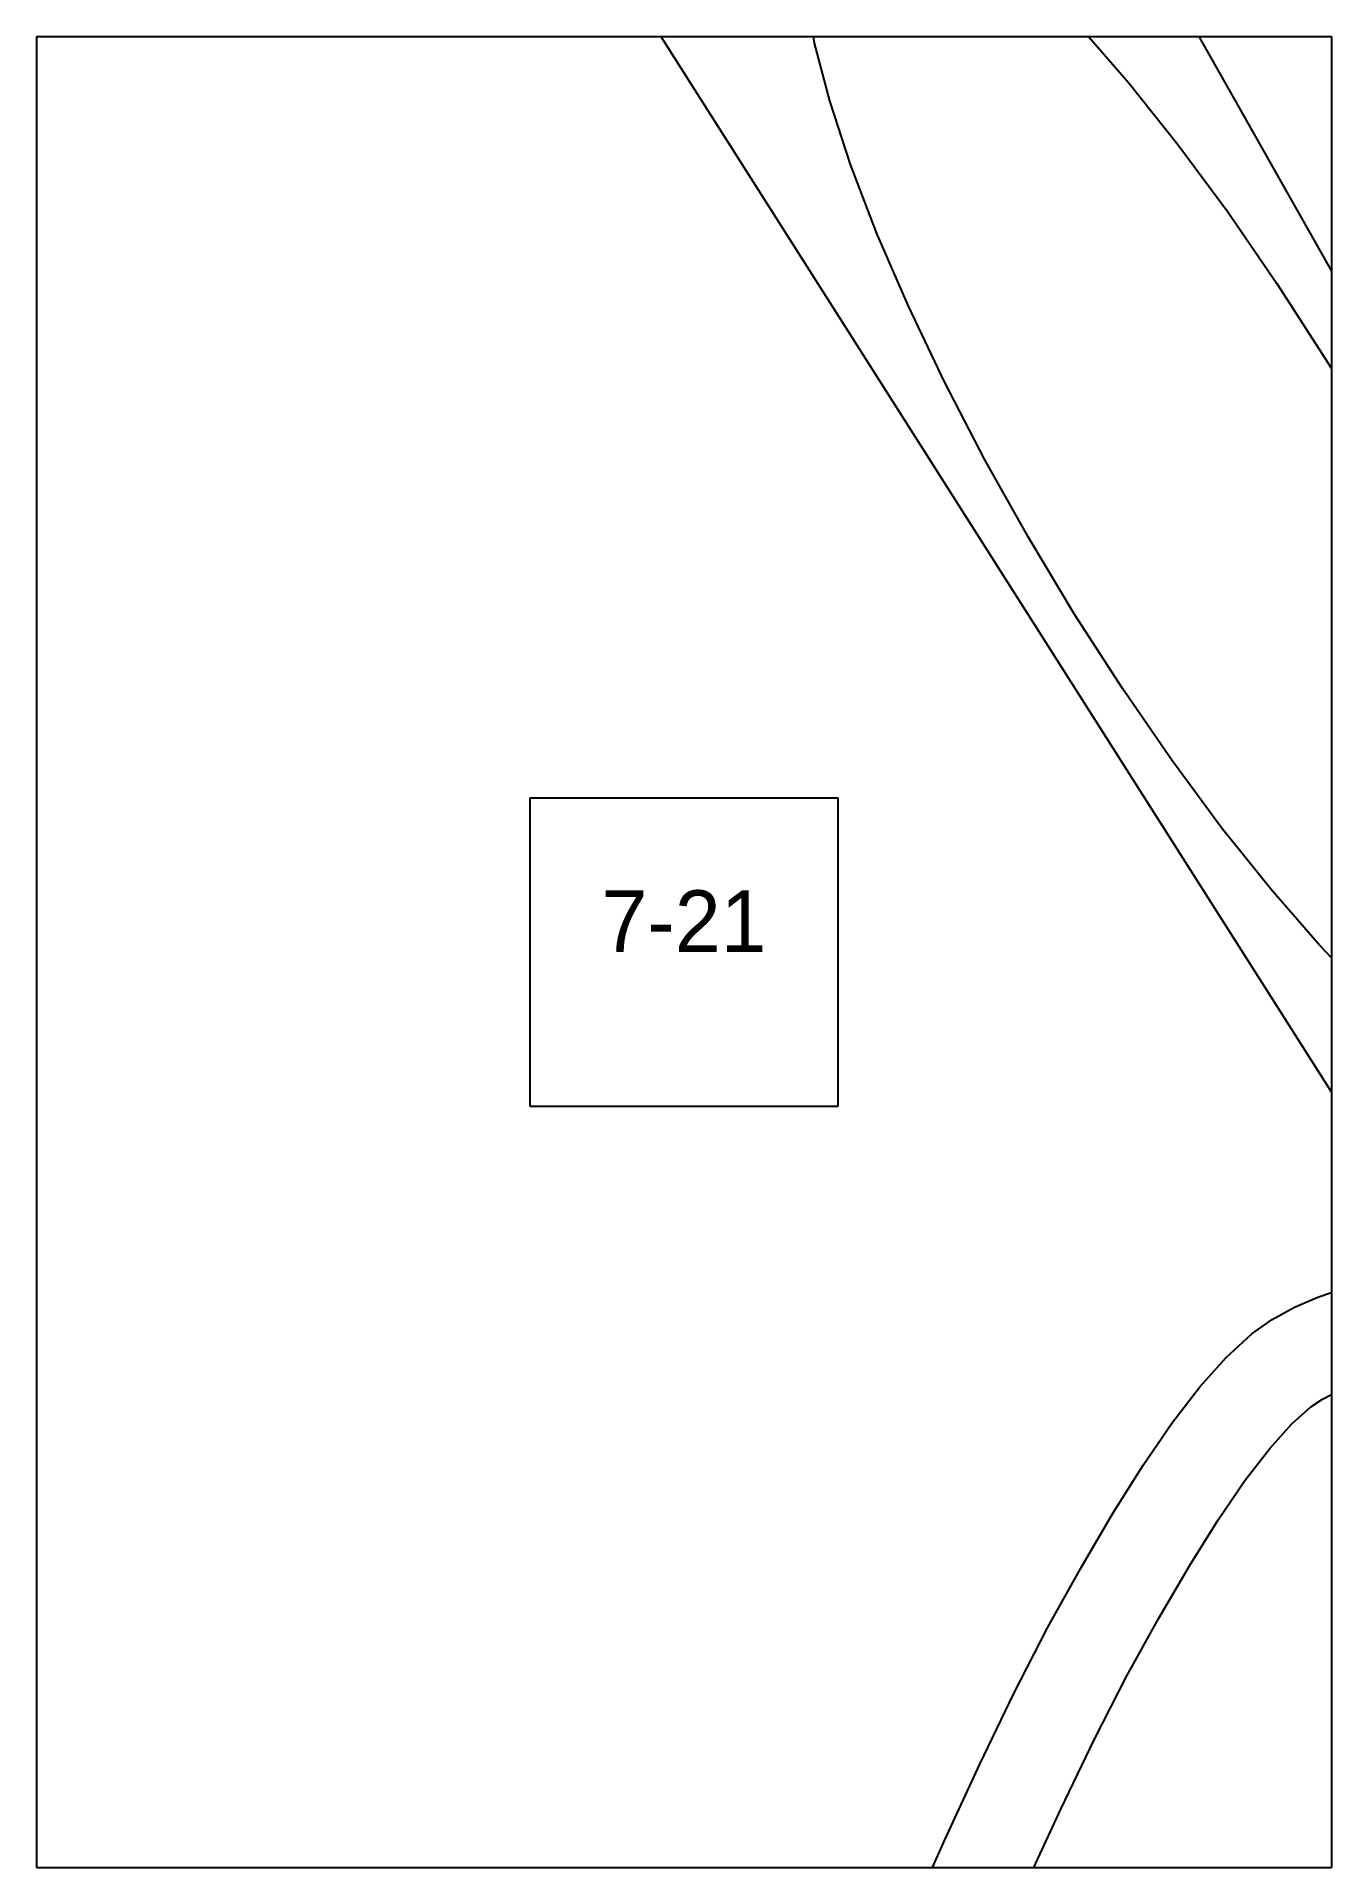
# Paper-space layout 'Plan 7-21' of a CAD drawing. Header units: metres, sheet in millimetres. Extents: x 0 to 210, y 0 to 297.
# The model-space entities are those that its viewports show. They can reach past a viewport. Long polylines and large blocks are cut down to what shows.
import ezdxf
from ezdxf.enums import TextEntityAlignment as Align

# ---------------------------------------------------------------- set-up
doc = ezdxf.new("R2010")
doc.units = ezdxf.units.M
for name, color, linetype in [('default', 7, 'Continuous'), ('TEXTLAYER', 7, 'Continuous'), ('VIEWPORTS', 7, 'Continuous')]:
    doc.layers.add(name, color=color, linetype=linetype)

msp = doc.modelspace()

# ---------------------------------------------------------------- linework, layer by layer
at = {"color": 9}
for p, q in [((4200, -1485), (4200, -1782)), ((4200, -1485), (4200, -1782)), ((4410, -1485), (4410, -1782)), ((4410, -1485), (4410, -1782)), ((3990, -1782), (4200, -1782)), ((3990, -1782), (4200, -1782)), ((4200, -1782), (4410, -1782)), ((4200, -1782), (4200, -2079)), ((4200, -1782), (4410, -1782)), ((4200, -1782), (4200, -2079)), ((4410, -1782), (4620, -1782)), ((4410, -1782), (4410, -2079)), ((4410, -1782), (4620, -1782)), ((4410, -1782), (4410, -2079)), ((4280, -1905.5), (4330, -1905.5)), ((4280, -1905.5), (4280, -1955.5)), ((4330, -1955.5), (4330, -1905.5)), ((4280, -1955.5), (4330, -1955.5)), ((3990, -2079), (4200, -2079)), ((3990, -2079), (4200, -2079)), ((4200, -2079), (4410, -2079)), ((4200, -2079), (4200, -2376)), ((4200, -2079), (4410, -2079)), ((4200, -2079), (4200, -2376)), ((4410, -2079), (4620, -2079)), ((4410, -2079), (4410, -2376)), ((4410, -2079), (4620, -2079)), ((4410, -2079), (4410, -2376))]:
    msp.add_line(p, q, dxfattribs=at)
at = {"layer": 'default', "color": 7, "linetype": 'Continuous'}
for p, q in [((4268.23, -1730), (4427.93, -1981.48)), ((4359.94, -1731.46), (4498.48, -1976.69)), ((4326.19, -1783.06), (4324.74, -1774.84)), ((4369.23, -1780.41), (4377.07, -1789.44)), ((4328.63, -1792.42), (4326.19, -1783.06)), ((4377.07, -1789.44), (4385.09, -1799.49)), ((4332.02, -1802.76), (4328.63, -1792.42)), ((4385.09, -1799.49), (4393.18, -1810.42)), ((4336.29, -1813.92), (4332.02, -1802.76)), ((4393.18, -1810.42), (4401.18, -1822.05)), ((4341.4, -1825.73), (4336.29, -1813.92)), ((4401.18, -1822.05), (4409, -1834.2)), ((4347.25, -1838), (4341.4, -1825.73)), ((4409, -1834.2), (4416.49, -1846.68)), ((4353.75, -1850.54), (4347.25, -1838)), ((4360.8, -1863.14), (4353.75, -1850.54)), ((4368.29, -1875.62), (4360.8, -1863.14)), ((4376.1, -1887.77), (4368.29, -1875.62)), ((4384.11, -1899.4), (4376.1, -1887.77)), ((4392.19, -1910.33), (4384.11, -1899.4)), ((4400.22, -1920.38), (4392.19, -1910.33)), ((4408.06, -1929.4), (4400.22, -1920.38)), ((4415.6, -1937.25), (4408.06, -1929.4)), ((4404, -1988.14), (4407.78, -1986.51)), ((4407.78, -1986.51), (4411.69, -1985.16)), ((4400.41, -1990.11), (4404, -1988.14)), ((4392.88, -1996.32), (4397.1, -1992.47)), ((4397.1, -1992.47), (4400.41, -1990.11)), ((4388.67, -2001.02), (4392.88, -1996.32)), ((4384.12, -2006.92), (4388.67, -2001.02)), ((4410.63, -2001.97), (4413.09, -2000.95)), ((4403.58, -2007.06), (4406.69, -2004.28)), ((4406.69, -2004.28), (4408.55, -2003.05)), ((4408.55, -2003.05), (4410.63, -2001.97)), ((4379.46, -2013.77), (4384.12, -2006.92)), ((4400.01, -2011.03), (4403.58, -2007.06)), ((4395.98, -2016.26), (4400.01, -2011.03)), ((4374.51, -2021.64), (4379.46, -2013.77)), ((4391.66, -2022.64), (4395.98, -2016.26)), ((4369.34, -2030.44), (4374.51, -2021.64)), ((4386.98, -2030.1), (4391.66, -2022.64)), ((4363.96, -2040.14), (4369.34, -2030.44)), ((4382.02, -2038.56), (4386.98, -2030.1)), ((4358.51, -2050.77), (4363.96, -2040.14)), ((4376.81, -2047.95), (4382.02, -2038.56)), ((4371.51, -2058.31), (4376.81, -2047.95)), ((4352.98, -2062.26), (4358.51, -2050.77)), ((4366.12, -2069.56), (4371.51, -2058.31)), ((4347.31, -2074.52), (4352.98, -2062.26)), ((4360.55, -2081.61), (4366.12, -2069.56)), ((4341.47, -2087.54), (4347.31, -2074.52))]:
    msp.add_line(p, q, dxfattribs=at)

# ---------------------------------------------------------------- texts
at = {"layer": 'TEXTLAYER', "color": 1}
msp.add_text('7-21', height=10, dxfattribs=at).set_placement((4305, -1930.5), align=Align.CENTER)

psp = doc.layouts.new('Plan 7-21')

# ---------------------------------------------------------------- viewports
at = {"layer": 'VIEWPORTS'}
psp.add_viewport(center=(105, 148.5), size=(210, 297), view_center_point=(4305, -1930.5), view_height=297, dxfattribs=at)

doc.saveas('drawing.dxf')
